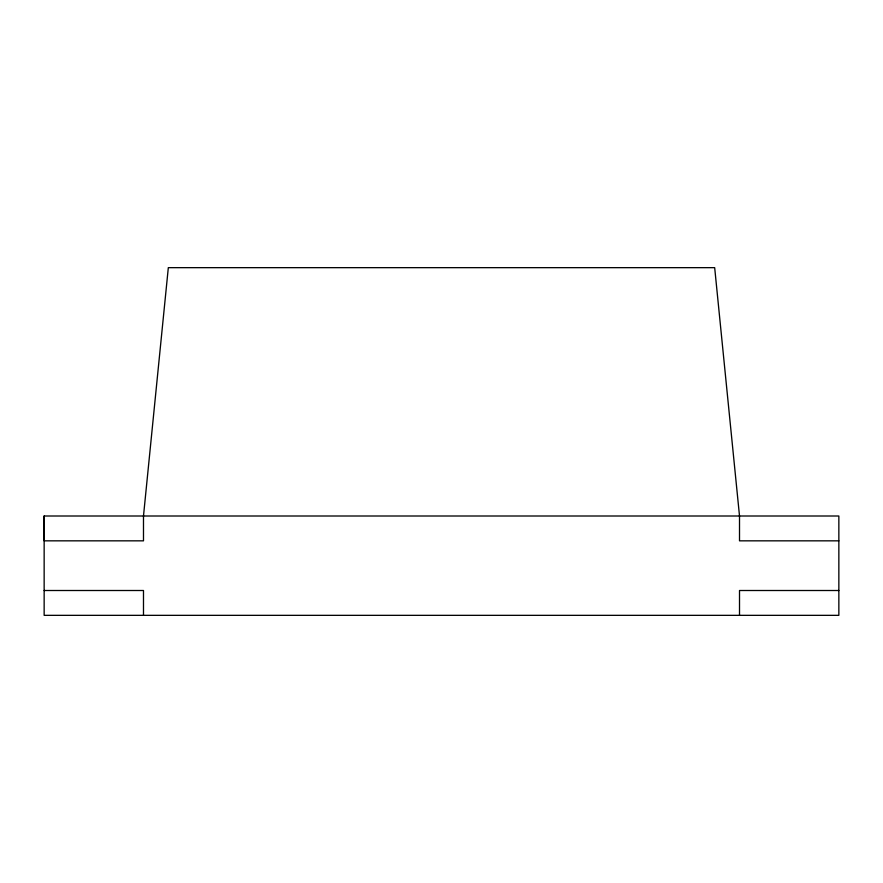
<?xml version="1.0" encoding="UTF-8"?>
<svg xmlns="http://www.w3.org/2000/svg" width="883" height="883" viewBox="0 0 883 883"><rect width="100%" height="100%" fill="white"/><g stroke="black" fill="none" stroke-linecap="round" stroke-linejoin="round"><path stroke-width="1.32" d="M44.15 516.003L44.15 615.341L838.85 615.341L838.85 516.003L44.15 516.003L44.15 540.837L143.488 540.837L143.488 516.003L168.322 267.659L714.678 267.659L739.513 516.003L739.513 540.837L838.85 540.837M44.15 590.506L143.488 590.506L143.488 615.341M838.85 590.506L739.513 590.506L739.513 615.341"/></g></svg>
